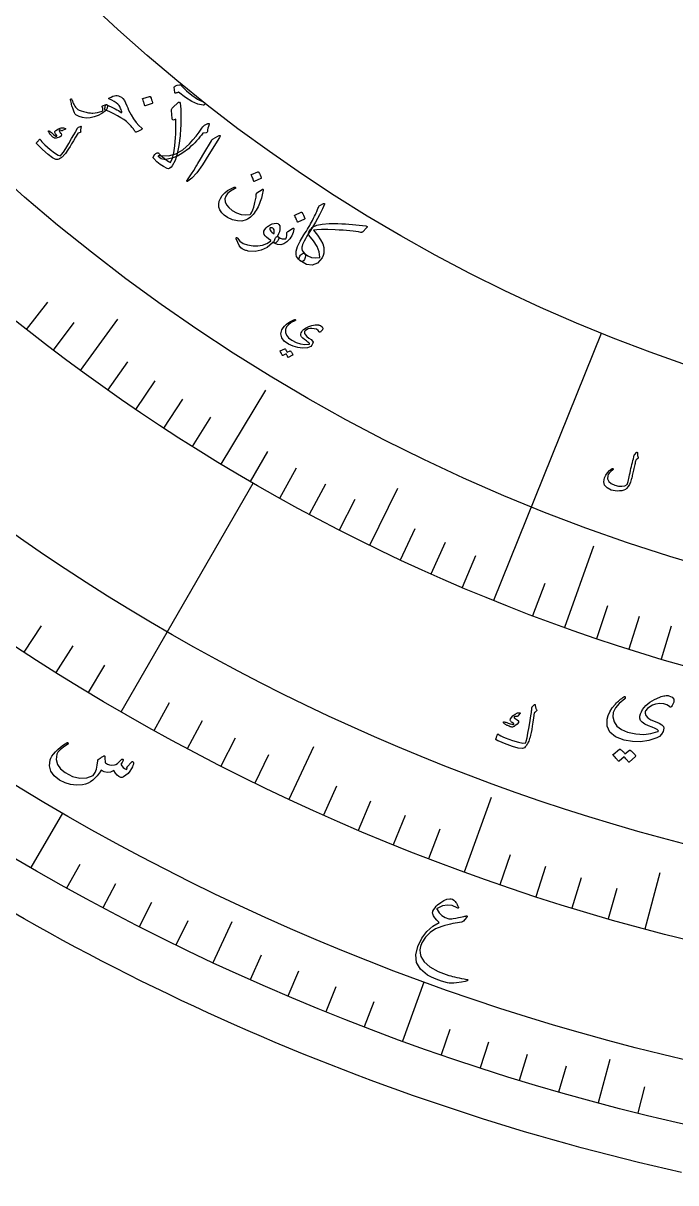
# Model space of a CAD drawing. Header units: millimetres. Extents: x -45 to 45, y -45 to 58.
# Drawn here: x -22.2 to -9.96, y -44.1 to -22.36 of the extents above; entities that cross this region are included whole.
import ezdxf

# ---------------------------------------------------------------- set-up
doc = ezdxf.new("R2010")
doc.units = ezdxf.units.MM
for name, color, linetype in [('CUT_OUTER', 1, 'Continuous'), ('ENGRAVE', 7, 'Continuous'), ('ENGRAVE_FINE', 8, 'Continuous'), ('TEXT', 5, 'Continuous')]:
    doc.layers.add(name, color=color, linetype=linetype)

msp = doc.modelspace()

# ---------------------------------------------------------------- linework, layer by layer
at = {"layer": 'CUT_OUTER'}
msp.add_lwpolyline([(-9.8596, -43.9066), (-10.1288, -43.8453), (-10.3976, -43.7823), (-10.6661, -43.7177), (-10.9341, -43.6514), (-11.2017, -43.5835), (-11.469, -43.5139), (-11.7357, -43.4427), (-12.0021, -43.3699), (-12.268, -43.2955), (-12.5334, -43.2194), (-12.7983, -43.1417), (-13.0628, -43.0623), (-13.3268, -42.9814), (-13.5903, -42.8988), (-13.8532, -42.8146), (-14.1157, -42.7288), (-14.3776, -42.6414), (-14.639, -42.5523), (-14.8998, -42.4617), (-15.16, -42.3695), (-15.4197, -42.2757), (-15.6788, -42.1803), (-15.9374, -42.0833), (-16.1953, -41.9847), (-16.4526, -41.8845), (-16.7093, -41.7828), (-16.9653, -41.6795), (-17.2208, -41.5746), (-17.4755, -41.4681), (-17.7296, -41.3601), (-17.9831, -41.2506), (-18.2359, -41.1394), (-18.4879, -41.0268), (-18.7393, -40.9126), (-18.99, -40.7968), (-19.24, -40.6795), (-19.4892, -40.5607), (-19.7377, -40.4404), (-19.9855, -40.3185), (-20.2325, -40.1951), (-20.4788, -40.0702), (-20.7242, -39.9438), (-20.9689, -39.8159), (-21.2129, -39.6865), (-21.456, -39.5556), (-21.6983, -39.4232), (-21.9398, -39.2893), (-22.1804, -39.1539), (-22.4202, -39.0171)], dxfattribs=at)
at = {"layer": 'ENGRAVE'}
for points in [[(-21.1269, -28.8705), (-20.4253, -27.9118)], [(-13.3777, -33.1796), (-11.3585, -28.1714)], [(-18.4877, -30.6277), (-17.6505, -29.2408)], [(-20.3625, -35.2689), (-17.8875, -30.9821)], [(-15.7, -32.1459), (-15.1786, -31.0785)], [(-12.0448, -33.6864), (-11.4994, -32.161)], [(-17.2111, -36.9094), (-16.7509, -35.9224)], [(-13.9288, -38.269), (-13.4209, -36.8735)], [(-22.05, -38.1917), (-21.4594, -37.1687)], [(-10.5404, -39.3373), (-10.2586, -38.2854)], [(-18.6375, -39.9682), (-18.2809, -39.2035)], [(-15.0831, -41.4404), (-14.6791, -40.3304)], [(-11.4139, -42.5973), (-11.1955, -41.7823)]]:
    msp.add_lwpolyline(points, dxfattribs=at)
for radius in [44.1, 44.1, 42.9188, 40.725, 40.725, 38.9925, 35.775, 35.775, 33.885, 30.375, 30.375]:
    msp.add_circle((0, 0), radius, dxfattribs=at)
at = {"layer": 'ENGRAVE_FINE'}
for points in [[(-22.1363, -28.104), (-21.7354, -27.5949)], [(-21.6351, -28.4916), (-21.2432, -27.9756)], [(-20.612, -29.2403), (-20.2386, -28.7107)], [(-20.0904, -29.6011), (-19.7265, -29.0649)], [(-19.5624, -29.9527), (-19.2081, -29.4101)], [(-19.0281, -30.2949), (-18.6834, -29.7462)], [(-17.9413, -30.9509), (-17.6164, -30.3903)], [(-17.3892, -31.2645), (-17.0742, -30.6982)], [(-16.8315, -31.5682), (-16.5266, -30.9964)], [(-16.2683, -31.8621), (-15.9737, -31.2849)], [(-15.1265, -32.4197), (-14.8525, -31.8325)], [(-14.5482, -32.6833), (-14.2847, -32.0913)], [(-13.9652, -32.9366), (-13.7123, -32.3401)], [(-12.6417, -33.467), (-12.4127, -32.8608)], [(-11.444, -33.8952), (-11.2367, -33.2813)], [(-22.1804, -34.1549), (-21.8569, -33.6567)], [(-10.8396, -34.0933), (-10.6432, -33.4758)], [(-10.2316, -34.2807), (-10.0463, -33.6597)], [(-21.581, -34.5368), (-21.2662, -34.033)], [(-20.9749, -34.9081), (-20.669, -34.399)], [(-19.7439, -35.6189), (-19.4559, -35.0994)], [(-19.1192, -35.958), (-18.8404, -35.4336)], [(-18.4888, -36.2862), (-18.2191, -35.757)], [(-17.8527, -36.6034), (-17.5923, -36.0695)], [(-16.5643, -37.2041), (-16.3227, -36.6615)], [(-15.9125, -37.4876), (-15.6804, -36.9408)], [(-15.2559, -37.7596), (-15.0333, -37.2088)], [(-14.5945, -38.0201), (-14.3817, -37.4655)], [(-13.2588, -38.5062), (-13.0654, -37.9446)], [(-21.3801, -38.5707), (-21.1347, -38.128)], [(-12.5847, -38.7318), (-12.4012, -38.1668)], [(-11.9068, -38.9455), (-11.7332, -38.3775)], [(-20.7037, -38.938), (-20.466, -38.491)], [(-11.2253, -39.1474), (-11.0616, -38.5764)], [(-20.021, -39.2934), (-19.7911, -38.8423)], [(-19.3322, -39.6368), (-19.1102, -39.1818)], [(-17.9371, -40.2874), (-17.7312, -39.8249)], [(-17.2312, -40.5943), (-17.0334, -40.1283)], [(-16.5202, -40.8888), (-16.3305, -40.4194)], [(-15.804, -41.1709), (-15.6226, -40.6983)], [(-14.3576, -41.6974), (-14.1927, -41.2187)], [(-13.6276, -41.9416), (-13.4712, -41.4601)], [(-12.8936, -42.173), (-12.7456, -41.6889)], [(-12.1556, -42.3916), (-12.0161, -41.905)], [(-10.6688, -42.79), (-10.5463, -42.2988)]]:
    msp.add_lwpolyline(points, dxfattribs=at)
at = {"layer": 'TEXT'}
for points in [[(-18.811, -23.8445), (-18.8007, -23.8511), (-18.7944, -23.8591), (-18.792, -23.8686), (-18.7936, -23.8796), (-18.7984, -23.8897), (-18.8057, -23.8967), (-18.8154, -23.9006), (-18.8276, -23.9013), (-18.9283, -23.8804), (-19.039, -23.8323), (-19.1597, -23.7569), (-19.2898, -23.6539), (-19.3036, -23.6604), (-19.3165, -23.6656), (-19.3284, -23.6696), (-19.3393, -23.6725), (-19.3476, -23.6736), (-19.3537, -23.6726), (-19.3576, -23.6694), (-19.3593, -23.6641), (-19.3666, -23.5634), (-19.3622, -23.5503), (-19.3445, -23.5382), (-19.3136, -23.5272), (-19.2694, -23.517), (-19.2599, -23.5174), (-19.2505, -23.5207), (-19.2411, -23.5269), (-19.2317, -23.5361), (-19.1397, -23.6305), (-19.0388, -23.7134), (-18.9292, -23.7848), (-18.811, -23.8445)], [(-20.6467, -23.8897), (-20.639, -23.8887), (-20.6328, -23.8912), (-20.6281, -23.8971), (-20.6249, -23.9066), (-20.6227, -23.9194), (-20.6224, -23.9324), (-20.624, -23.9455), (-20.6274, -23.9587), (-20.6322, -23.9711), (-20.6388, -23.9826), (-20.6473, -23.9933), (-20.6576, -24.0032), (-20.7255, -24.0529), (-20.7959, -24.0917), (-20.8687, -24.1196), (-20.9439, -24.1365), (-21.018, -24.1413), (-21.0875, -24.1332), (-21.1523, -24.112), (-21.2122, -24.078), (-21.2242, -24.0655), (-21.2371, -24.0444), (-21.2508, -24.0146), (-21.2653, -23.9761), (-21.2726, -23.9551), (-21.2794, -23.9335), (-21.2859, -23.9116), (-21.2919, -23.8893), (-21.2977, -23.8666), (-21.3033, -23.8438), (-21.3088, -23.8209), (-21.3141, -23.7979), (-21.3147, -23.7929), (-21.3133, -23.7889), (-21.3102, -23.7857), (-21.3053, -23.7833), (-21.2999, -23.7824), (-21.2955, -23.7834), (-21.292, -23.7863), (-21.2895, -23.7913), (-21.2783, -23.8206), (-21.267, -23.8477), (-21.2556, -23.8725), (-21.2441, -23.895), (-21.2325, -23.9155), (-21.2204, -23.934), (-21.208, -23.9504), (-21.1953, -23.9649), (-21.1756, -23.9796), (-21.148, -23.9939), (-21.1125, -24.0077), (-21.0692, -24.021), (-21.0456, -24.0274), (-21.0225, -24.0329), (-20.9999, -24.0375), (-20.9779, -24.0412), (-20.9564, -24.044), (-20.9353, -24.0458), (-20.9146, -24.0465), (-20.8943, -24.0463), (-20.8527, -24.0433), (-20.8094, -24.0362), (-20.7645, -24.0249), (-20.7178, -24.0096), (-20.7076, -24.0005), (-20.7041, -23.9837), (-20.7075, -23.9592), (-20.7176, -23.9272), (-20.7188, -23.9228), (-20.7185, -23.9194), (-20.7166, -23.9167), (-20.7131, -23.9149)], [(-19.975, -24.3517), (-19.9873, -24.3602), (-19.9999, -24.3682), (-20.0129, -24.3757), (-20.0261, -24.3827), (-20.0398, -24.389), (-20.0537, -24.3946), (-20.068, -24.3993), (-20.0827, -24.4033), (-20.0877, -24.404), (-20.0922, -24.4029), (-20.0963, -24.3999), (-20.0998, -24.3952), (-20.1068, -24.3843), (-20.1151, -24.3722), (-20.1245, -24.3588), (-20.1352, -24.3442), (-20.1471, -24.3285), (-20.1605, -24.3118), (-20.1754, -24.2942), (-20.1916, -24.2756), (-20.225, -24.2408), (-20.2657, -24.2059), (-20.3135, -24.1707), (-20.3685, -24.1353), (-20.4308, -24.0995), (-20.5003, -24.0631), (-20.577, -24.026), (-20.6609, -23.9882), (-20.6674, -23.9835), (-20.6705, -23.9735), (-20.6699, -23.9582), (-20.6659, -23.9376), (-20.6604, -23.9181), (-20.6557, -23.9036), (-20.6519, -23.8942), (-20.6489, -23.8899), (-20.6454, -23.8884), (-20.642, -23.8878), (-20.6389, -23.8879), (-20.636, -23.889), (-20.5929, -23.9097), (-20.5522, -23.9297), (-20.5141, -23.9488), (-20.4784, -23.9671), (-20.4453, -23.9847), (-20.415, -24.0019), (-20.3874, -24.0185), (-20.3625, -24.0347), (-20.3571, -24.0375), (-20.3536, -24.0372), (-20.352, -24.0338), (-20.3523, -24.0273), (-20.3585, -24.0032), (-20.3656, -23.9808), (-20.3734, -23.9601), (-20.382, -23.9411), (-20.3915, -23.9237), (-20.402, -23.9078), (-20.4133, -23.8935), (-20.4257, -23.8808), (-20.4549, -23.8569), (-20.4923, -23.8322), (-20.5381, -23.8065), (-20.5921, -23.7798), (-20.5945, -23.7793), (-20.5962, -23.7782), (-20.5973, -23.7768), (-20.5978, -23.7748), (-20.5977, -23.7728), (-20.597, -23.771), (-20.5958, -23.7694), (-20.594, -23.7681), (-20.5534, -23.7477), (-20.5182, -23.7329), (-20.4883, -23.7235), (-20.4636, -23.7196), (-20.441, -23.7213), (-20.4162, -23.7273), (-20.3891, -23.7377), (-20.3599, -23.7525), (-20.3307, -23.7751), (-20.3039, -23.8089), (-20.2793, -23.854), (-20.2571, -23.9102), (-20.2415, -23.9524), (-20.2233, -23.9951), (-20.2024, -24.0382), (-20.1789, -24.0817), (-20.131, -24.1573), (-20.0816, -24.2238), (-20.0307, -24.2811), (-19.9783, -24.3293), (-19.9719, -24.3358), (-19.9692, -24.3417), (-19.9703, -24.347), (-19.975, -24.3517)], [(-19.8292, -23.7344), (-19.8265, -23.7341), (-19.8238, -23.7349), (-19.8209, -23.7368), (-19.818, -23.7398), (-19.8033, -23.7676), (-19.7916, -23.7965), (-19.7829, -23.8263), (-19.7771, -23.8571), (-19.7772, -23.8609), (-19.7784, -23.8639), (-19.7805, -23.8661), (-19.7837, -23.8674), (-19.9121, -23.9113), (-19.9159, -23.9118), (-19.919, -23.9101), (-19.9212, -23.9063), (-19.9228, -23.9005), (-19.9241, -23.8954), (-19.9263, -23.8876), (-19.9294, -23.8771), (-19.9334, -23.8638), (-19.9384, -23.8477), (-19.9446, -23.8286), (-19.952, -23.8065), (-19.9606, -23.7814), (-19.9614, -23.7777), (-19.9611, -23.775), (-19.9596, -23.7733), (-19.957, -23.7725)], [(-19.6625, -24.7976), (-19.624, -24.834), (-19.5885, -24.866), (-19.556, -24.8939), (-19.5265, -24.9174), (-19.5, -24.9369), (-19.4765, -24.9525), (-19.456, -24.964), (-19.4385, -24.9717), (-19.4032, -24.8951), (-19.3759, -24.7914), (-19.3564, -24.6608), (-19.3442, -24.5033), (-19.3412, -24.4441), (-19.339, -24.3896), (-19.3374, -24.3397), (-19.3365, -24.2945), (-19.3364, -24.2539), (-19.3372, -24.2182), (-19.3388, -24.1872), (-19.3414, -24.1609), (-19.3837, -24.1778), (-19.3942, -24.1755), (-19.4017, -24.1702), (-19.4063, -24.1618), (-19.408, -24.1505), (-19.4177, -23.9978), (-19.4166, -23.9813), (-19.4124, -23.9663), (-19.4049, -23.9526), (-19.3942, -23.9403), (-19.2946, -23.8503), (-19.2872, -23.8443), (-19.2808, -23.8409), (-19.2753, -23.8402), (-19.2708, -23.8421), (-19.2597, -23.8637), (-19.2518, -23.9098), (-19.2469, -23.9806), (-19.2448, -24.0762), (-19.2444, -24.1298), (-19.2446, -24.1823), (-19.2454, -24.2338), (-19.2467, -24.2841), (-19.2486, -24.3333), (-19.2511, -24.3814), (-19.2542, -24.4284), (-19.2579, -24.4743), (-19.2799, -24.6562), (-19.3114, -24.8103), (-19.3527, -24.9367), (-19.4041, -25.035), (-19.4284, -25.0646), (-19.4524, -25.0829), (-19.4764, -25.09), (-19.5001, -25.086), (-19.5667, -25.0521), (-19.6311, -25.0097), (-19.6931, -24.9587), (-19.7528, -24.8991), (-19.7581, -24.8934), (-19.7615, -24.8878), (-19.7632, -24.8825), (-19.7631, -24.8774), (-19.7512, -24.8465), (-19.7347, -24.8225), (-19.7136, -24.8054), (-19.6878, -24.795), (-19.6787, -24.7931), (-19.6715, -24.7929), (-19.6661, -24.7944), (-19.6625, -24.7976)], [(-21.1156, -24.3091), (-21.1185, -24.321), (-21.1209, -24.3326), (-21.1226, -24.344), (-21.1238, -24.3551), (-21.1244, -24.366), (-21.1244, -24.3767), (-21.1236, -24.3872), (-21.1222, -24.3975), (-21.1225, -24.4024), (-21.1247, -24.4064), (-21.1288, -24.4097), (-21.1349, -24.4121), (-21.1684, -24.4233), (-21.1719, -24.4247), (-21.1747, -24.426), (-21.1768, -24.4272), (-21.1781, -24.4284), (-21.2196, -24.5015), (-21.2575, -24.5672), (-21.2917, -24.6255), (-21.3224, -24.6765), (-21.3494, -24.72), (-21.3729, -24.7559), (-21.3928, -24.7842), (-21.4092, -24.8049), (-21.4417, -24.8426), (-21.4527, -24.854), (-21.4643, -24.8649), (-21.4765, -24.8753), (-21.4894, -24.8854), (-21.5029, -24.8949), (-21.5171, -24.9038), (-21.5321, -24.9123), (-21.5478, -24.9202), (-21.5868, -24.9183), (-21.6487, -24.8861), (-21.7333, -24.8236), (-21.8404, -24.7305), (-21.8726, -24.7), (-21.9016, -24.6709), (-21.9274, -24.6432), (-21.95, -24.617), (-21.9515, -24.6139), (-21.9518, -24.6109), (-21.9511, -24.6081), (-21.9493, -24.6054), (-21.9396, -24.5932), (-21.9307, -24.5821), (-21.9226, -24.5722), (-21.9153, -24.5635), (-21.9087, -24.5559), (-21.9027, -24.5492), (-21.8974, -24.5435), (-21.8926, -24.5388), (-21.8898, -24.5363), (-21.8874, -24.5357), (-21.8855, -24.5368), (-21.8839, -24.5398), (-21.8709, -24.561), (-21.8515, -24.5853), (-21.8256, -24.6128), (-21.7933, -24.6433), (-21.6936, -24.7311), (-21.6113, -24.7947), (-21.5466, -24.8344), (-21.4995, -24.8504), (-21.4793, -24.827), (-21.4473, -24.7803), (-21.4034, -24.7106), (-21.3476, -24.6177), (-21.2922, -24.5242), (-21.2505, -24.4533), (-21.2226, -24.405), (-21.2084, -24.3792), (-21.2047, -24.372), (-21.2012, -24.3653), (-21.198, -24.359), (-21.195, -24.3532), (-21.1923, -24.3479), (-21.1899, -24.3431), (-21.1878, -24.339), (-21.1861, -24.3353), (-21.1818, -24.3278), (-21.1767, -24.3216), (-21.1708, -24.3166), (-21.1639, -24.3129), (-21.1242, -24.2962), (-21.1214, -24.2953), (-21.119, -24.2951), (-21.1171, -24.2956), (-21.1156, -24.2969), (-21.1147, -24.2995), (-21.1144, -24.3024), (-21.1147, -24.3056), (-21.1156, -24.3091)], [(-21.4061, -24.3358), (-21.4049, -24.3373), (-21.4042, -24.3389), (-21.404, -24.3408), (-21.4043, -24.3429), (-21.4051, -24.3443), (-21.4061, -24.3457), (-21.4074, -24.347), (-21.409, -24.3482), (-21.4604, -24.3747), (-21.466, -24.3771), (-21.4708, -24.3785), (-21.4748, -24.3788), (-21.4781, -24.3781), (-21.49, -24.3724), (-21.5012, -24.3689), (-21.5118, -24.3674), (-21.5217, -24.3681), (-21.5252, -24.3699), (-21.5264, -24.3741), (-21.5253, -24.3807), (-21.5219, -24.3896), (-21.519, -24.3948), (-21.5158, -24.4001), (-21.5124, -24.4053), (-21.5088, -24.4106), (-21.5049, -24.416), (-21.5007, -24.4215), (-21.4962, -24.427), (-21.4914, -24.4327), (-21.4792, -24.4577), (-21.4876, -24.4797), (-21.5165, -24.4986), (-21.566, -24.5146), (-21.5831, -24.5173), (-21.598, -24.5179), (-21.6108, -24.5166), (-21.6214, -24.5132), (-21.6314, -24.5075), (-21.6437, -24.4979), (-21.6583, -24.4844), (-21.6752, -24.467), (-21.6836, -24.4579), (-21.6914, -24.4489), (-21.6983, -24.4401), (-21.7046, -24.4314), (-21.7102, -24.423), (-21.7154, -24.415), (-21.7201, -24.4075), (-21.7243, -24.4003), (-21.7261, -24.395), (-21.7266, -24.3904), (-21.7259, -24.3864), (-21.7238, -24.383), (-21.7207, -24.3805), (-21.7174, -24.3796), (-21.7139, -24.3804), (-21.7102, -24.3829), (-21.699, -24.3916), (-21.6865, -24.4016), (-21.6727, -24.413), (-21.6575, -24.4257), (-21.6292, -24.4493), (-21.6061, -24.4667), (-21.5883, -24.4779), (-21.5759, -24.4829), (-21.5738, -24.4831), (-21.5721, -24.4825), (-21.5707, -24.4811), (-21.5697, -24.4789), (-21.5694, -24.4772), (-21.5697, -24.4751), (-21.5707, -24.4726), (-21.5724, -24.4697), (-21.5896, -24.445), (-21.5964, -24.4342), (-21.6013, -24.4239), (-21.6041, -24.4139), (-21.6049, -24.4044), (-21.6042, -24.3947), (-21.6015, -24.3864), (-21.5968, -24.3795), (-21.5902, -24.374), (-21.5383, -24.3432), (-21.4904, -24.3266), (-21.4463, -24.3241), (-21.4061, -24.3358)], [(-19.526, -24.9168), (-19.5574, -24.9178), (-19.587, -24.9131), (-19.6148, -24.9027), (-19.6409, -24.8866), (-19.654, -24.875), (-19.662, -24.8651), (-19.665, -24.8567), (-19.6628, -24.8499), (-19.6557, -24.8446), (-19.6447, -24.8419), (-19.6299, -24.8417), (-19.6112, -24.844), (-19.473, -24.8474), (-19.3387, -24.8113), (-19.2083, -24.7359), (-19.0817, -24.6215), (-19.0188, -24.5518), (-18.9591, -24.4799), (-18.9027, -24.4056), (-18.8494, -24.3291), (-18.834, -24.3069), (-18.8207, -24.2902), (-18.8094, -24.2788), (-18.8002, -24.2728), (-18.7857, -24.2667), (-18.7729, -24.2612), (-18.7617, -24.2563), (-18.7522, -24.2521), (-18.7443, -24.2486), (-18.7379, -24.2458), (-18.7331, -24.2438), (-18.7298, -24.2425), (-18.7244, -24.2417), (-18.7199, -24.2419), (-18.7162, -24.2432), (-18.7134, -24.2455), (-18.7108, -24.2498), (-18.7095, -24.2538), (-18.7093, -24.2576), (-18.7105, -24.2612), (-18.7262, -24.2999), (-18.7372, -24.3325), (-18.7434, -24.3589), (-18.7449, -24.379), (-18.7455, -24.3937), (-18.7501, -24.4048), (-18.7588, -24.4123), (-18.7715, -24.4162), (-18.8316, -24.4257), (-18.8576, -24.4606), (-18.8859, -24.4957), (-18.9164, -24.5312), (-18.9491, -24.567), (-18.9842, -24.6032), (-19.0214, -24.64), (-19.0609, -24.6773), (-19.1026, -24.7152), (-19.2044, -24.7947), (-19.3088, -24.8548), (-19.416, -24.8956), (-19.526, -24.9168)], [(-18.5531, -24.4813), (-18.5248, -24.4674), (-18.5097, -24.4664), (-18.5078, -24.4783), (-18.5192, -24.5031), (-18.7167, -24.8219), (-18.8382, -25.0174), (-18.9446, -25.1665), (-19.0362, -25.2689), (-19.1132, -25.3247), (-19.1218, -25.3276), (-19.1278, -25.328), (-19.1313, -25.3261), (-19.1322, -25.3218), (-19.1317, -25.3166), (-19.1297, -25.3108), (-19.1263, -25.3044), (-19.1215, -25.2974), (-19.0817, -25.2448), (-19.0419, -25.1871), (-19.0021, -25.1243), (-18.9624, -25.0566), (-18.9517, -25.0391), (-18.9232, -24.9916), (-18.877, -24.9141), (-18.8129, -24.8065), (-18.6724, -24.5668), (-18.6641, -24.5547), (-18.6553, -24.5444), (-18.646, -24.5359), (-18.6362, -24.5292)], [(-17.7979, -25.1479), (-17.7952, -25.1474), (-17.7925, -25.148), (-17.7895, -25.1496), (-17.7864, -25.1523), (-17.7696, -25.1788), (-17.7557, -25.2066), (-17.7447, -25.2355), (-17.7365, -25.2657), (-17.7363, -25.2695), (-17.7372, -25.2726), (-17.7392, -25.275), (-17.7423, -25.2765), (-17.8666, -25.3307), (-17.8703, -25.3315), (-17.8735, -25.3301), (-17.876, -25.3265), (-17.878, -25.3208), (-17.8797, -25.3159), (-17.8825, -25.3083), (-17.8864, -25.2981), (-17.8914, -25.2852), (-17.8977, -25.2695), (-17.9053, -25.251), (-17.9144, -25.2296), (-17.9249, -25.2054), (-17.926, -25.2018), (-17.9259, -25.199), (-17.9246, -25.1972), (-17.922, -25.1962)], [(-17.7021, -25.4942), (-17.7064, -25.5225), (-17.7117, -25.5515), (-17.7179, -25.5813), (-17.725, -25.6118), (-17.7334, -25.6431), (-17.7432, -25.6753), (-17.7544, -25.7082), (-17.7672, -25.742), (-17.7809, -25.775), (-17.7958, -25.8068), (-17.8119, -25.8374), (-17.8293, -25.8668), (-17.8479, -25.8951), (-17.868, -25.9223), (-17.8893, -25.9484), (-17.9121, -25.9735), (-17.9383, -25.9983), (-17.9651, -26.0193), (-17.9927, -26.0367), (-18.0209, -26.0502), (-18.0998, -26.0711), (-18.184, -26.0701), (-18.2737, -26.0472), (-18.3687, -26.0024), (-18.4308, -25.9607), (-18.4785, -25.9147), (-18.5118, -25.8645), (-18.5307, -25.8103), (-18.5346, -25.7552), (-18.5253, -25.7006), (-18.5027, -25.6466), (-18.4671, -25.5932), (-18.4203, -25.5431), (-18.3672, -25.5008), (-18.3078, -25.4663), (-18.2422, -25.4395), (-18.2333, -25.4374), (-18.2264, -25.4377), (-18.2214, -25.4404), (-18.2184, -25.4454), (-18.217, -25.4522), (-18.2198, -25.4584), (-18.2265, -25.4641), (-18.2373, -25.4693), (-18.3119, -25.5087), (-18.3668, -25.5532), (-18.4019, -25.6027), (-18.4171, -25.6573), (-18.413, -25.7128), (-18.3896, -25.7669), (-18.3471, -25.8197), (-18.2852, -25.871), (-18.2007, -25.9191), (-18.1156, -25.9478), (-18.0301, -25.9573), (-17.9443, -25.9476), (-17.9421, -25.9467), (-17.9396, -25.9448), (-17.9369, -25.9419), (-17.934, -25.938), (-17.9141, -25.9053), (-17.8955, -25.8641), (-17.8781, -25.8144), (-17.8619, -25.7562), (-17.8547, -25.7262), (-17.8483, -25.6981), (-17.8428, -25.6719), (-17.8381, -25.6475), (-17.8343, -25.625), (-17.8316, -25.6044), (-17.83, -25.5858), (-17.8295, -25.569), (-17.8288, -25.5605), (-17.827, -25.5535), (-17.8239, -25.5481), (-17.8196, -25.5443), (-17.718, -25.4776), (-17.7108, -25.4746), (-17.7057, -25.4764), (-17.7029, -25.4829), (-17.7021, -25.4942)], [(-16.9273, -26.6781), (-16.912, -26.6989), (-16.9065, -26.7247), (-16.9108, -26.7556), (-16.9248, -26.7916), (-16.942, -26.818), (-16.9625, -26.8304), (-16.9862, -26.8289), (-17.0131, -26.8133), (-17.0387, -26.7893), (-17.0588, -26.7626), (-17.0731, -26.7331), (-17.0818, -26.7008), (-17.0816, -26.6339), (-17.0572, -26.5496), (-17.0086, -26.448), (-16.9358, -26.3291), (-16.9126, -26.2938), (-16.8902, -26.2589), (-16.8689, -26.2245), (-16.8484, -26.1905), (-16.829, -26.1569), (-16.8106, -26.124), (-16.7932, -26.0916), (-16.7769, -26.0598), (-16.7567, -26.0191), (-16.7386, -25.982), (-16.7225, -25.9486), (-16.7084, -25.919), (-16.6965, -25.8931), (-16.6868, -25.8713), (-16.6793, -25.8534), (-16.6741, -25.8395), (-16.6654, -25.8163), (-16.6571, -25.7988), (-16.6491, -25.787), (-16.6415, -25.7808), (-16.5673, -25.7452), (-16.5581, -25.7424), (-16.5527, -25.7437), (-16.5508, -25.7489), (-16.5527, -25.7582), (-16.5872, -25.8457), (-16.6424, -25.9564), (-16.7183, -26.0903), (-16.8149, -26.2473), (-16.8507, -26.3053), (-16.882, -26.358), (-16.9088, -26.4052), (-16.9312, -26.4471), (-16.949, -26.4834), (-16.9622, -26.5143), (-16.9709, -26.5396), (-16.9749, -26.5593), (-16.9751, -26.5919), (-16.9672, -26.6225), (-16.9513, -26.6513), (-16.9273, -26.6781)], [(-16.9872, -25.9068), (-16.9846, -25.9062), (-16.9818, -25.9067), (-16.9788, -25.9082), (-16.9755, -25.9108), (-16.9577, -25.9368), (-16.9427, -25.9641), (-16.9305, -25.9928), (-16.9212, -26.0227), (-16.9209, -26.0266), (-16.9216, -26.0297), (-16.9235, -26.0321), (-16.9265, -26.0338), (-17.0492, -26.0921), (-17.0529, -26.093), (-17.0561, -26.0917), (-17.0588, -26.0882), (-17.061, -26.0826), (-17.0629, -26.0777), (-17.066, -26.0702), (-17.0703, -26.0601), (-17.0758, -26.0474), (-17.0827, -26.0319), (-17.0911, -26.0136), (-17.101, -25.9925), (-17.1124, -25.9686), (-17.1137, -25.965), (-17.1137, -25.9623), (-17.1124, -25.9603), (-17.1099, -25.9593)], [(-17.527, -26.4802), (-17.6264, -26.5648), (-17.7353, -26.6186), (-17.8535, -26.6415), (-17.9811, -26.6331), (-17.9976, -26.6299), (-18.0136, -26.6262), (-18.029, -26.622), (-18.0438, -26.6174), (-18.058, -26.6123), (-18.0714, -26.6067), (-18.084, -26.6006), (-18.0958, -26.5941), (-18.1209, -26.5713), (-18.1479, -26.5322), (-18.1769, -26.4767), (-18.2076, -26.4048), (-18.2101, -26.3958), (-18.2102, -26.3887), (-18.208, -26.3833), (-18.2036, -26.3798), (-18.1982, -26.3784), (-18.1931, -26.3796), (-18.1884, -26.3833), (-18.184, -26.3896), (-18.1398, -26.4465), (-18.0761, -26.4899), (-17.9932, -26.5197), (-17.8911, -26.5358), (-17.7993, -26.5361), (-17.7136, -26.5213), (-17.634, -26.4916), (-17.5604, -26.4471), (-17.5591, -26.4446), (-17.5586, -26.4423), (-17.5589, -26.4402), (-17.56, -26.4382), (-17.6024, -26.4063), (-17.6365, -26.3762), (-17.6624, -26.3479), (-17.6799, -26.3215), (-17.6882, -26.2932), (-17.6854, -26.2636), (-17.6715, -26.2327), (-17.6466, -26.2006), (-17.6429, -26.1966), (-17.639, -26.1926), (-17.6348, -26.1887), (-17.6305, -26.1848), (-17.6258, -26.1809), (-17.6209, -26.1768), (-17.6157, -26.1726), (-17.6101, -26.1682), (-17.5709, -26.1421), (-17.5327, -26.1243), (-17.4955, -26.1146), (-17.4594, -26.1133), (-17.428, -26.1203), (-17.4052, -26.1357), (-17.3911, -26.1595), (-17.3855, -26.1918), (-17.3873, -26.2304), (-17.3961, -26.2707), (-17.4118, -26.3129), (-17.4344, -26.3569), (-17.4318, -26.3585), (-17.4293, -26.36), (-17.4268, -26.3614), (-17.4244, -26.3626), (-17.4219, -26.3638), (-17.4194, -26.3652), (-17.4169, -26.3667), (-17.4144, -26.3683), (-17.4069, -26.3758), (-17.4039, -26.3857), (-17.4051, -26.398), (-17.4107, -26.4127), (-17.4187, -26.4276), (-17.4284, -26.4417), (-17.4395, -26.455), (-17.4522, -26.4675), (-17.4648, -26.4776), (-17.4754, -26.4837), (-17.4841, -26.4859), (-17.4908, -26.484), (-17.5152, -26.4679), (-17.5169, -26.4701), (-17.5194, -26.4729), (-17.5228, -26.4763), (-17.527, -26.4802)], [(-17.494, -26.2972), (-17.4919, -26.2651), (-17.4956, -26.2389), (-17.5051, -26.2188), (-17.5204, -26.2045), (-17.5324, -26.2004), (-17.5444, -26.1985), (-17.5563, -26.199), (-17.5682, -26.2018), (-17.5731, -26.2043), (-17.5763, -26.2084), (-17.5778, -26.214), (-17.5776, -26.2213), (-17.5721, -26.2415), (-17.5584, -26.2621), (-17.5363, -26.2829), (-17.5058, -26.304), (-17.5022, -26.3055), (-17.499, -26.3049), (-17.4963, -26.3021), (-17.494, -26.2972)], [(-17.2385, -26.2651), (-17.1511, -26.2094), (-17.1402, -26.2041), (-17.1326, -26.2046), (-17.1284, -26.2109), (-17.1274, -26.223), (-17.1318, -26.2546), (-17.1393, -26.2856), (-17.15, -26.316), (-17.1639, -26.3457), (-17.1813, -26.375), (-17.2022, -26.4038), (-17.2267, -26.4322), (-17.2549, -26.4602), (-17.3119, -26.501), (-17.3704, -26.5185), (-17.4305, -26.5126), (-17.4921, -26.4832), (-17.4959, -26.4748), (-17.4945, -26.4583), (-17.4879, -26.4335), (-17.4761, -26.4006), (-17.4681, -26.3841), (-17.4594, -26.3719), (-17.4502, -26.3639), (-17.4403, -26.3603), (-17.4343, -26.3603), (-17.4284, -26.3618), (-17.4224, -26.3646), (-17.4165, -26.3687), (-17.3804, -26.391), (-17.3449, -26.404), (-17.31, -26.408), (-17.2759, -26.4028), (-17.2739, -26.4019), (-17.2723, -26.4001), (-17.271, -26.3974), (-17.2701, -26.3939), (-17.2633, -26.3725), (-17.2587, -26.3494), (-17.2563, -26.3243), (-17.2561, -26.2973), (-17.2553, -26.2875), (-17.2522, -26.2789), (-17.2466, -26.2714), (-17.2385, -26.2651)], [(-16.7541, -26.2446), (-16.6792, -26.3364), (-16.6228, -26.4212), (-16.5851, -26.4992), (-16.5661, -26.5704), (-16.5621, -26.6257), (-16.5658, -26.6756), (-16.5771, -26.7204), (-16.5962, -26.76), (-16.681, -26.8581), (-16.7791, -26.8997), (-16.8903, -26.8846), (-17.0144, -26.8125), (-17.0216, -26.8047), (-17.0257, -26.7944), (-17.0268, -26.7815), (-17.025, -26.766), (-17.0193, -26.7458), (-17.0113, -26.7282), (-17.0012, -26.7131), (-16.9888, -26.7005), (-16.9683, -26.6846), (-16.9515, -26.6755), (-16.9383, -26.673), (-16.9286, -26.6773), (-16.8644, -26.7235), (-16.7963, -26.7523), (-16.7244, -26.7637), (-16.6487, -26.7578), (-16.6436, -26.7566), (-16.64, -26.7547), (-16.638, -26.752), (-16.6376, -26.7486), (-16.6518, -26.6499), (-16.6909, -26.548), (-16.7549, -26.4428), (-16.8435, -26.334), (-16.8511, -26.32), (-16.8511, -26.3015), (-16.8435, -26.2787), (-16.8283, -26.2514), (-16.8127, -26.2287), (-16.797, -26.2095), (-16.7813, -26.1936), (-16.7655, -26.1812), (-16.6949, -26.1497), (-16.5936, -26.1291), (-16.4615, -26.119), (-16.2988, -26.1192), (-16.2282, -26.122), (-16.1591, -26.1255), (-16.0916, -26.1298), (-16.0258, -26.1348), (-15.9616, -26.1407), (-15.8989, -26.1474), (-15.8378, -26.1549), (-15.7783, -26.1632), (-15.7611, -26.1686), (-15.7528, -26.1767), (-15.7534, -26.1875), (-15.763, -26.2009), (-15.8316, -26.2716), (-15.8394, -26.2784), (-15.8478, -26.2828), (-15.857, -26.2847), (-15.8669, -26.2841), (-15.912, -26.2763), (-15.9613, -26.2691), (-16.015, -26.2623), (-16.073, -26.2561), (-16.1353, -26.2504), (-16.2019, -26.2455), (-16.2728, -26.2412), (-16.348, -26.2376), (-16.4899, -26.2326), (-16.605, -26.2319), (-16.6931, -26.2358), (-16.7541, -26.2446)], [(-16.648, -28.1464), (-16.6706, -28.1203), (-16.7019, -28.1012), (-16.7417, -28.0893), (-16.7903, -28.0843), (-16.8244, -28.0868), (-16.8566, -28.0949), (-16.8867, -28.1087), (-16.9148, -28.1281), (-16.9192, -28.1328), (-16.9226, -28.1382), (-16.9251, -28.1446), (-16.9266, -28.1518), (-16.924, -28.1788), (-16.9092, -28.2068), (-16.8822, -28.2358), (-16.843, -28.2659), (-16.804, -28.295), (-16.7785, -28.321), (-16.7665, -28.3438), (-16.7681, -28.3635), (-16.7861, -28.3959), (-16.8093, -28.4206), (-16.8375, -28.4375), (-16.8708, -28.4467), (-16.9628, -28.4521), (-17.0522, -28.443), (-17.139, -28.4193), (-17.2229, -28.3812), (-17.3048, -28.3234), (-17.353, -28.259), (-17.3676, -28.1882), (-17.3487, -28.1112), (-17.3282, -28.0753), (-17.2995, -28.0401), (-17.2626, -28.0059), (-17.2176, -27.9724), (-17.2039, -27.9639), (-17.1903, -27.9558), (-17.1768, -27.9483), (-17.1634, -27.9414), (-17.15, -27.9349), (-17.1365, -27.9289), (-17.123, -27.9235), (-17.1094, -27.9185), (-17.1028, -27.917), (-17.0982, -27.9176), (-17.0954, -27.9203), (-17.0945, -27.9252), (-17.0953, -27.9301), (-17.0973, -27.9342), (-17.1005, -27.9376), (-17.1049, -27.9403), (-17.1757, -27.9758), (-17.2286, -28.0146), (-17.2636, -28.0566), (-17.2806, -28.1019), (-17.2812, -28.1603), (-17.262, -28.2135), (-17.2229, -28.2614), (-17.1641, -28.304), (-17.0809, -28.3458), (-16.9996, -28.3726), (-16.9203, -28.3846), (-16.843, -28.3817), (-16.8378, -28.3806), (-16.8347, -28.3783), (-16.8338, -28.3748), (-16.8348, -28.37), (-16.8433, -28.3573), (-16.8609, -28.3403), (-16.8877, -28.3191), (-16.9236, -28.2935), (-16.9592, -28.2658), (-16.9831, -28.2394), (-16.9955, -28.2143), (-16.9963, -28.1905), (-16.9893, -28.1674), (-16.9781, -28.1455), (-16.9625, -28.1248), (-16.9426, -28.1054), (-16.896, -28.0719), (-16.8441, -28.0465), (-16.7869, -28.029), (-16.7244, -28.0195), (-16.7084, -28.0179), (-16.6934, -28.0173), (-16.6793, -28.0175), (-16.6663, -28.0186), (-16.6542, -28.0206), (-16.6432, -28.0232), (-16.6331, -28.0266), (-16.6241, -28.0307), (-16.5928, -28.0534), (-16.5811, -28.08), (-16.589, -28.1105), (-16.6166, -28.145), (-16.6266, -28.1527), (-16.6351, -28.1555), (-16.6423, -28.1534), (-16.648, -28.1464)], [(-17.1943, -28.503), (-17.1926, -28.5026), (-17.1906, -28.5029), (-17.1885, -28.5039), (-17.1862, -28.5056), (-17.1795, -28.514), (-17.1732, -28.5226), (-17.1674, -28.5314), (-17.162, -28.5403), (-17.1571, -28.5495), (-17.1526, -28.559), (-17.1486, -28.5688), (-17.1449, -28.579), (-17.1446, -28.5816), (-17.1452, -28.5839), (-17.1465, -28.5858), (-17.1488, -28.5874), (-17.2311, -28.628), (-17.2327, -28.6282), (-17.2345, -28.6272), (-17.2362, -28.6249), (-17.238, -28.6215), (-17.239, -28.6187), (-17.2408, -28.6146), (-17.2435, -28.6092), (-17.247, -28.6024), (-17.2514, -28.5942), (-17.2568, -28.5845), (-17.263, -28.5733), (-17.2701, -28.5606), (-17.3348, -28.5915), (-17.3373, -28.5921), (-17.3395, -28.5913), (-17.3415, -28.589), (-17.3431, -28.5852), (-17.3445, -28.582), (-17.3469, -28.577), (-17.3501, -28.5703), (-17.3543, -28.5618), (-17.3595, -28.5515), (-17.3658, -28.5393), (-17.3732, -28.5253), (-17.3818, -28.5094), (-17.3824, -28.5072), (-17.3822, -28.5056), (-17.3812, -28.5044), (-17.3795, -28.5036), (-17.2977, -28.4666), (-17.2959, -28.4662), (-17.294, -28.4665), (-17.2919, -28.4675), (-17.2896, -28.4691), (-17.2836, -28.476), (-17.2781, -28.4831), (-17.2731, -28.4904), (-17.2685, -28.498), (-17.2643, -28.5058), (-17.2605, -28.5137), (-17.257, -28.5217), (-17.254, -28.5299)], [(-10.7019, -30.4098), (-10.6993, -30.4075), (-10.6964, -30.4061), (-10.6934, -30.4058), (-10.6902, -30.4064), (-10.6873, -30.408), (-10.6853, -30.4106), (-10.6841, -30.414), (-10.6838, -30.4184), (-10.6827, -30.4434), (-10.68, -30.4657), (-10.6757, -30.4852), (-10.6696, -30.5019), (-10.6681, -30.5077), (-10.6691, -30.5134), (-10.6726, -30.519), (-10.6786, -30.5246), (-10.6821, -30.5271), (-10.6854, -30.5295), (-10.6885, -30.5318), (-10.6915, -30.5341), (-10.6943, -30.5362), (-10.6969, -30.5381), (-10.6993, -30.5398), (-10.7015, -30.5414), (-10.7053, -30.5442), (-10.7086, -30.548), (-10.7115, -30.5528), (-10.7139, -30.5586), (-10.7186, -30.5755), (-10.7234, -30.5941), (-10.7284, -30.6143), (-10.7336, -30.6362), (-10.7391, -30.6596), (-10.7447, -30.6846), (-10.7507, -30.7112), (-10.757, -30.7394), (-10.7628, -30.7677), (-10.7685, -30.7942), (-10.7741, -30.8189), (-10.7794, -30.8419), (-10.7846, -30.8632), (-10.7896, -30.8829), (-10.7944, -30.901), (-10.7989, -30.9175), (-10.8143, -30.9656), (-10.8339, -31.0093), (-10.8579, -31.0488), (-10.8862, -31.0839), (-10.9083, -31.1026), (-10.9375, -31.1168), (-10.9736, -31.1265), (-11.0167, -31.1317), (-11.0618, -31.1326), (-11.103, -31.1299), (-11.1401, -31.1236), (-11.1733, -31.1136), (-11.2506, -31.0732), (-11.2978, -31.0216), (-11.3146, -30.9591), (-11.3014, -30.8856), (-11.2784, -30.8357), (-11.2464, -30.7902), (-11.2057, -30.7492), (-11.1561, -30.7125), (-11.1527, -30.7106), (-11.1495, -30.7098), (-11.1466, -30.7101), (-11.1439, -30.7115), (-11.1414, -30.7138), (-11.1396, -30.7161), (-11.1388, -30.7185), (-11.1387, -30.721), (-11.1393, -30.7245), (-11.1406, -30.7276), (-11.1425, -30.7304), (-11.1451, -30.7327), (-11.1825, -30.7675), (-11.2108, -30.7983), (-11.23, -30.8253), (-11.2401, -30.8485), (-11.2427, -30.9053), (-11.2211, -30.9535), (-11.1753, -30.993), (-11.1052, -31.0236), (-11.0378, -31.0398), (-10.977, -31.0431), (-10.9226, -31.0336), (-10.8748, -31.0114), (-10.8697, -30.9944), (-10.8641, -30.9744), (-10.8581, -30.9514), (-10.8516, -30.9254), (-10.8447, -30.8962), (-10.8375, -30.864), (-10.8298, -30.8285), (-10.8218, -30.7899), (-10.8131, -30.7502), (-10.8043, -30.7112), (-10.7955, -30.6729), (-10.7866, -30.6353), (-10.7777, -30.5984), (-10.7686, -30.5622), (-10.7594, -30.5267), (-10.75, -30.492), (-10.7423, -30.4581), (-10.7408, -30.4544), (-10.739, -30.4512), (-10.737, -30.4482), (-10.7347, -30.4457)], [(-10.0837, -35.1719), (-10.132, -35.1385), (-10.1914, -35.1206), (-10.262, -35.1179), (-10.3439, -35.1304), (-10.399, -35.1491), (-10.4485, -35.1761), (-10.4922, -35.2115), (-10.5302, -35.2554), (-10.5355, -35.2648), (-10.5389, -35.2753), (-10.5403, -35.2868), (-10.5397, -35.2994), (-10.524, -35.3426), (-10.4876, -35.3825), (-10.4308, -35.4188), (-10.3534, -35.4517), (-10.2767, -35.4831), (-10.2236, -35.5149), (-10.194, -35.5474), (-10.1881, -35.5804), (-10.2039, -35.6415), (-10.2314, -35.692), (-10.2707, -35.7319), (-10.3218, -35.7613), (-10.4714, -35.8092), (-10.6232, -35.8319), (-10.7768, -35.8294), (-10.932, -35.8017), (-11.092, -35.7402), (-11.199, -35.6539), (-11.2528, -35.5432), (-11.2536, -35.4084), (-11.2346, -35.3405), (-11.2017, -35.2708), (-11.155, -35.1991), (-11.0946, -35.1253), (-11.0755, -35.1055), (-11.0564, -35.0867), (-11.0372, -35.0687), (-11.018, -35.0517), (-10.9986, -35.0355), (-10.9789, -35.02), (-10.9589, -35.0054), (-10.9386, -34.9915), (-10.9284, -34.9863), (-10.9204, -34.9854), (-10.9147, -34.9887), (-10.9112, -34.9964), (-10.9106, -35.0047), (-10.9122, -35.0124), (-10.916, -35.0193), (-10.9221, -35.0256), (-11.0241, -35.1136), (-11.0953, -35.1994), (-11.1356, -35.2831), (-11.1447, -35.3649), (-11.1214, -35.4614), (-11.0674, -35.5412), (-10.9826, -35.6041), (-10.8673, -35.6498), (-10.7121, -35.6838), (-10.5663, -35.6938), (-10.4301, -35.68), (-10.3038, -35.6424), (-10.2957, -35.6384), (-10.2916, -35.6333), (-10.2915, -35.627), (-10.2954, -35.6196), (-10.3148, -35.6023), (-10.3511, -35.5819), (-10.4044, -35.5583), (-10.4746, -35.5313), (-10.5451, -35.5008), (-10.5958, -35.4674), (-10.6269, -35.4313), (-10.6382, -35.3925), (-10.6365, -35.3514), (-10.6272, -35.3106), (-10.6102, -35.27), (-10.5857, -35.2297), (-10.523, -35.1548), (-10.4483, -35.0909), (-10.3617, -35.0379), (-10.2631, -34.9957), (-10.2375, -34.9864), (-10.2131, -34.9789), (-10.19, -34.9732), (-10.168, -34.9695), (-10.1474, -34.9675), (-10.1282, -34.9671), (-10.1103, -34.9684), (-10.0937, -34.9712), (-10.0328, -34.9952), (-10.0022, -35.0339), (-10.0022, -35.0875), (-10.0326, -35.1559), (-10.0457, -35.1729), (-10.0586, -35.1813), (-10.0713, -35.1809), (-10.0837, -35.1719)], [(-12.6009, -35.1457), (-12.5991, -35.159), (-12.5969, -35.1719), (-12.5942, -35.1843), (-12.591, -35.1961), (-12.5872, -35.2075), (-12.5829, -35.2185), (-12.5779, -35.2289), (-12.5724, -35.239), (-12.5707, -35.2441), (-12.5714, -35.2491), (-12.5743, -35.2541), (-12.5795, -35.259), (-12.6095, -35.2839), (-12.6125, -35.2867), (-12.6149, -35.2891), (-12.6165, -35.2912), (-12.6174, -35.2929), (-12.6308, -35.3844), (-12.6434, -35.4669), (-12.6552, -35.5403), (-12.6663, -35.6048), (-12.6767, -35.6601), (-12.6865, -35.7063), (-12.6956, -35.7433), (-12.7041, -35.7711), (-12.7225, -35.8227), (-12.7292, -35.8387), (-12.7368, -35.8545), (-12.7451, -35.8701), (-12.7543, -35.8855), (-12.7644, -35.9006), (-12.7754, -35.9155), (-12.7874, -35.9301), (-12.8003, -35.9445), (-12.841, -35.9581), (-12.9173, -35.9498), (-13.0289, -35.9195), (-13.1759, -35.8669), (-13.221, -35.8484), (-13.2624, -35.8302), (-13.2998, -35.8121), (-13.3335, -35.7942), (-13.3362, -35.7917), (-13.3378, -35.7888), (-13.3381, -35.7856), (-13.3374, -35.7821), (-13.3323, -35.7657), (-13.3276, -35.7508), (-13.3233, -35.7374), (-13.3193, -35.7256), (-13.3156, -35.7151), (-13.3121, -35.7059), (-13.3089, -35.6979), (-13.3059, -35.6912), (-13.304, -35.6875), (-13.3018, -35.6859), (-13.2993, -35.6863), (-13.2966, -35.6887), (-13.2748, -35.7052), (-13.2452, -35.7224), (-13.2077, -35.7402), (-13.1624, -35.7587), (-13.0252, -35.8088), (-12.9154, -35.8412), (-12.8332, -35.8561), (-12.7786, -35.8537), (-12.7673, -35.8216), (-12.753, -35.7611), (-12.7359, -35.672), (-12.7157, -35.5546), (-12.6962, -35.4366), (-12.6817, -35.3474), (-12.6723, -35.2867), (-12.668, -35.2546), (-12.6671, -35.2457), (-12.6663, -35.2374), (-12.6655, -35.2297), (-12.6647, -35.2225), (-12.6641, -35.216), (-12.6635, -35.2102), (-12.6631, -35.2051), (-12.6627, -35.2007), (-12.6614, -35.1913), (-12.6586, -35.1828), (-12.6545, -35.1754), (-12.6489, -35.1688), (-12.6149, -35.1359), (-12.6123, -35.1338), (-12.6099, -35.1326), (-12.6078, -35.1325), (-12.6058, -35.1332), (-12.6038, -35.1355), (-12.6024, -35.1383), (-12.6014, -35.1417), (-12.6009, -35.1457)], [(-12.8882, -35.2889), (-12.8864, -35.2899), (-12.885, -35.2913), (-12.884, -35.2932), (-12.8835, -35.2954), (-12.8837, -35.2972), (-12.8843, -35.299), (-12.8851, -35.3009), (-12.8862, -35.3028), (-12.9284, -35.3504), (-12.9331, -35.3551), (-12.9375, -35.3584), (-12.9415, -35.3604), (-12.9452, -35.3609), (-12.9596, -35.3599), (-12.9725, -35.3607), (-12.9839, -35.3635), (-12.9938, -35.3681), (-12.9967, -35.3714), (-12.9962, -35.3762), (-12.9925, -35.3825), (-12.9854, -35.3902), (-12.9803, -35.3944), (-12.975, -35.3985), (-12.9695, -35.4026), (-12.9636, -35.4066), (-12.9575, -35.4105), (-12.951, -35.4144), (-12.9442, -35.4184), (-12.9369, -35.4223), (-12.9145, -35.443), (-12.9143, -35.4689), (-12.9364, -35.4999), (-12.9808, -35.536), (-12.9972, -35.5455), (-13.0122, -35.5521), (-13.0259, -35.5559), (-13.0382, -35.5566), (-13.0507, -35.5548), (-13.0671, -35.5499), (-13.0875, -35.5419), (-13.1117, -35.5308), (-13.124, -35.5248), (-13.1355, -35.5187), (-13.1462, -35.5124), (-13.156, -35.506), (-13.1652, -35.4997), (-13.1737, -35.4935), (-13.1815, -35.4876), (-13.1887, -35.482), (-13.1927, -35.4773), (-13.195, -35.4728), (-13.1959, -35.4684), (-13.1951, -35.4641), (-13.1929, -35.4602), (-13.1898, -35.458), (-13.1859, -35.4575), (-13.1812, -35.4586), (-13.1662, -35.463), (-13.1494, -35.4682), (-13.1307, -35.4744), (-13.1101, -35.4813), (-13.0716, -35.4943), (-13.041, -35.5029), (-13.0183, -35.5073), (-13.0035, -35.5074), (-13.0014, -35.5068), (-12.9999, -35.5055), (-12.999, -35.5035), (-12.9988, -35.5008), (-12.9991, -35.499), (-13.0003, -35.497), (-13.0023, -35.4948), (-13.0052, -35.4925), (-13.0328, -35.4741), (-13.0441, -35.4658), (-13.0531, -35.4571), (-13.06, -35.448), (-13.0647, -35.4385), (-13.0678, -35.4283), (-13.0683, -35.4187), (-13.0663, -35.4098), (-13.0617, -35.4015), (-13.0208, -35.3492), (-12.9783, -35.3131), (-12.9341, -35.293), (-12.8882, -35.2889)], [(-20.1673, -36.2127), (-20.1614, -36.2079), (-20.1557, -36.2052), (-20.1504, -36.2047), (-20.1453, -36.2064), (-20.1398, -36.2104), (-20.1359, -36.2153), (-20.1338, -36.2211), (-20.1333, -36.2279), (-20.1351, -36.2502), (-20.1416, -36.2754), (-20.1528, -36.3036), (-20.1686, -36.3348), (-20.1994, -36.383), (-20.235, -36.4253), (-20.2755, -36.4616), (-20.3209, -36.4919), (-20.3341, -36.498), (-20.3466, -36.5013), (-20.3586, -36.5019), (-20.3701, -36.4999), (-20.406, -36.4827), (-20.44, -36.4556), (-20.4719, -36.4187), (-20.5017, -36.372), (-20.5653, -36.4008), (-20.6262, -36.4095), (-20.6844, -36.3978), (-20.7398, -36.3659), (-20.7586, -36.3947), (-20.7776, -36.4218), (-20.7967, -36.4474), (-20.8159, -36.4713), (-20.8354, -36.4938), (-20.8553, -36.5151), (-20.8755, -36.5351), (-20.896, -36.5538), (-20.937, -36.5854), (-20.9823, -36.6103), (-21.0318, -36.6285), (-21.0856, -36.64), (-21.2002, -36.6466), (-21.3103, -36.634), (-21.4158, -36.6021), (-21.5166, -36.5509), (-21.6174, -36.4716), (-21.681, -36.3822), (-21.7075, -36.2827), (-21.6967, -36.1734), (-21.6838, -36.1395), (-21.6629, -36.1027), (-21.6341, -36.0631), (-21.5975, -36.0206), (-21.5531, -35.9766), (-21.5021, -35.9337), (-21.4445, -35.892), (-21.3802, -35.8512), (-21.3757, -35.849), (-21.3713, -35.8481), (-21.3669, -35.8485), (-21.3627, -35.8504), (-21.359, -35.853), (-21.3562, -35.8561), (-21.3543, -35.8596), (-21.3534, -35.8634), (-21.354, -35.8679), (-21.3557, -35.872), (-21.3586, -35.8756), (-21.3626, -35.8788), (-21.4463, -35.9341), (-21.5085, -35.9834), (-21.5493, -36.0269), (-21.5684, -36.0646), (-21.5806, -36.1656), (-21.5591, -36.257), (-21.5039, -36.3388), (-21.415, -36.4107), (-21.2735, -36.482), (-21.1379, -36.515), (-21.0085, -36.5097), (-20.8855, -36.4662), (-20.8534, -36.4094), (-20.8284, -36.3443), (-20.8106, -36.2709), (-20.7999, -36.1891), (-20.7995, -36.1805), (-20.7979, -36.1734), (-20.7951, -36.168), (-20.7912, -36.1641), (-20.7746, -36.1528), (-20.7589, -36.1422), (-20.7441, -36.1323), (-20.7302, -36.1232), (-20.7174, -36.1151), (-20.7056, -36.1081), (-20.695, -36.1021), (-20.6855, -36.0973), (-20.6807, -36.0957), (-20.6769, -36.0962), (-20.674, -36.0987), (-20.672, -36.1032), (-20.6714, -36.1061), (-20.6706, -36.1105), (-20.6698, -36.1164), (-20.6689, -36.1237), (-20.668, -36.1324), (-20.6674, -36.1424), (-20.667, -36.1536), (-20.6669, -36.1661), (-20.6661, -36.1904), (-20.6642, -36.2088), (-20.6612, -36.2212), (-20.6572, -36.2277), (-20.6223, -36.2517), (-20.582, -36.2663), (-20.5364, -36.2715), (-20.4855, -36.2672), (-20.4628, -36.2581), (-20.4343, -36.2383), (-20.3999, -36.2077), (-20.3598, -36.1664), (-20.356, -36.1625), (-20.3515, -36.1599), (-20.3464, -36.1586), (-20.3406, -36.1586), (-20.3356, -36.1593), (-20.3313, -36.161), (-20.3278, -36.1636), (-20.3251, -36.1673), (-20.3247, -36.1791), (-20.332, -36.1969), (-20.3471, -36.2207), (-20.3699, -36.2503), (-20.3512, -36.2838), (-20.3272, -36.3124), (-20.2978, -36.3361), (-20.2631, -36.3548), (-20.2578, -36.3441), (-20.2544, -36.335), (-20.253, -36.3272), (-20.2535, -36.321), (-20.2547, -36.3148), (-20.2545, -36.3093), (-20.2528, -36.3047), (-20.2497, -36.3008)], [(-10.8328, -35.9906), (-10.83, -35.9892), (-10.8267, -35.9888), (-10.8228, -35.9895), (-10.8182, -35.9914), (-10.8034, -36.0025), (-10.7893, -36.014), (-10.7759, -36.026), (-10.7632, -36.0385), (-10.7511, -36.0516), (-10.7396, -36.0654), (-10.7287, -36.0799), (-10.7183, -36.0951), (-10.7166, -36.0993), (-10.7165, -36.1033), (-10.718, -36.107), (-10.721, -36.1105), (-10.8401, -36.212), (-10.8428, -36.213), (-10.8461, -36.212), (-10.8499, -36.2091), (-10.8544, -36.2042), (-10.8572, -36.2), (-10.862, -36.194), (-10.8688, -36.1861), (-10.8776, -36.1764), (-10.8884, -36.1648), (-10.9014, -36.151), (-10.9165, -36.1351), (-10.9338, -36.1171), (-11.028, -36.195), (-11.0318, -36.1971), (-11.0359, -36.1966), (-11.0401, -36.1937), (-11.0445, -36.1882), (-11.0482, -36.1834), (-11.0543, -36.1761), (-11.0625, -36.1664), (-11.0731, -36.1541), (-11.0861, -36.1393), (-11.1017, -36.1218), (-11.12, -36.1018), (-11.141, -36.079), (-11.1429, -36.0757), (-11.1433, -36.0729), (-11.1422, -36.0705), (-11.1396, -36.0686), (-11.0196, -35.9736), (-11.0169, -35.9722), (-11.0135, -35.9718), (-11.0096, -35.9726), (-11.0051, -35.9744), (-10.9923, -35.9832), (-10.9802, -35.9926), (-10.9686, -36.0026), (-10.9578, -36.0132), (-10.9475, -36.0243), (-10.9378, -36.0358), (-10.9287, -36.0476), (-10.9202, -36.0598)], [(-14.2033, -38.7741), (-14.1773, -38.7763), (-14.1516, -38.7861), (-14.1264, -38.8035), (-14.1016, -38.8285), (-14.0897, -38.8433), (-14.079, -38.8577), (-14.0696, -38.8717), (-14.0614, -38.8854), (-14.0545, -38.8987), (-14.0488, -38.9114), (-14.0442, -38.9236), (-14.0409, -38.9352), (-14.0396, -38.9458), (-14.0434, -38.9507), (-14.0523, -38.9499), (-14.0661, -38.9434), (-14.1546, -38.9044), (-14.2458, -38.8936), (-14.34, -38.9109), (-14.4373, -38.9565), (-14.441, -38.9604), (-14.4427, -38.9653), (-14.4424, -38.9711), (-14.4401, -38.978), (-14.4001, -39.0402), (-14.3501, -39.09), (-14.2904, -39.1272), (-14.2208, -39.1519), (-14.2074, -39.154), (-14.1891, -39.1539), (-14.166, -39.1517), (-14.138, -39.1473), (-14.0862, -39.1366), (-14.0404, -39.1272), (-14.0007, -39.119), (-13.967, -39.112), (-13.9395, -39.1063), (-13.9179, -39.1019), (-13.9024, -39.0988), (-13.893, -39.0969), (-13.8806, -39.0974), (-13.8757, -39.1026), (-13.8784, -39.1128), (-13.8885, -39.1279), (-13.9205, -39.1655), (-13.9464, -39.1927), (-13.9663, -39.2096), (-13.9801, -39.2161), (-14.0169, -39.2198), (-14.0564, -39.2253), (-14.0986, -39.2324), (-14.1435, -39.2413), (-14.1911, -39.2518), (-14.2414, -39.264), (-14.2944, -39.2779), (-14.3502, -39.2934), (-14.4678, -39.3394), (-14.5692, -39.4065), (-14.6544, -39.4949), (-14.7232, -39.6047), (-14.7484, -39.669), (-14.7604, -39.7331), (-14.7589, -39.797), (-14.7441, -39.8605), (-14.6849, -39.9601), (-14.5774, -40.0524), (-14.4216, -40.1371), (-14.2175, -40.2135), (-14.185, -40.2228), (-14.1499, -40.2322), (-14.112, -40.2416), (-14.0713, -40.2511), (-14.0281, -40.2605), (-13.9822, -40.2697), (-13.9337, -40.2786), (-13.8827, -40.2873), (-13.874, -40.2893), (-13.868, -40.292), (-13.8646, -40.2952), (-13.8639, -40.299), (-13.877, -40.3119), (-13.9162, -40.3248), (-13.9817, -40.3376), (-14.0734, -40.3503), (-14.1284, -40.3555), (-14.1755, -40.3572), (-14.2148, -40.3553), (-14.2463, -40.3499), (-14.3595, -40.3188), (-14.46, -40.2842), (-14.5477, -40.2461), (-14.6227, -40.2047), (-14.7525, -40.0954), (-14.8252, -39.9696), (-14.841, -39.8277), (-14.8002, -39.6697), (-14.7231, -39.5166), (-14.6305, -39.3907), (-14.5227, -39.2918), (-14.3996, -39.2199), (-14.4457, -39.175), (-14.4813, -39.1335), (-14.5063, -39.0954), (-14.521, -39.0607), (-14.5237, -39.0479), (-14.5239, -39.0349), (-14.5217, -39.0217), (-14.5171, -39.0083), (-14.4986, -38.9747), (-14.478, -38.944), (-14.4553, -38.9162), (-14.4304, -38.8914), (-14.3719, -38.8446), (-14.3145, -38.8094), (-14.2584, -38.786), (-14.2033, -38.7741)]]:
    msp.add_lwpolyline(points, close=True, dxfattribs=at)

doc.saveas('drawing.dxf')
